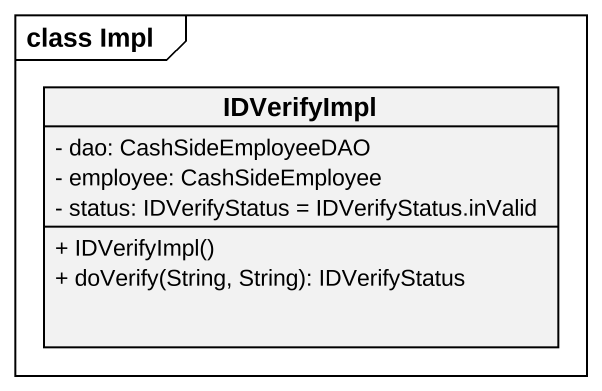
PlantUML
@startuml
mainframe class Impl
hide circle
hide empty members
skinparam classAttributeIconSize 0
class IDVerifyImpl {
  - dao: CashSideEmployeeDAO
  - employee: CashSideEmployee
  - status: IDVerifyStatus = IDVerifyStatus.inValid
  + IDVerifyImpl()
  + doVerify(String, String): IDVerifyStatus
}
@enduml
